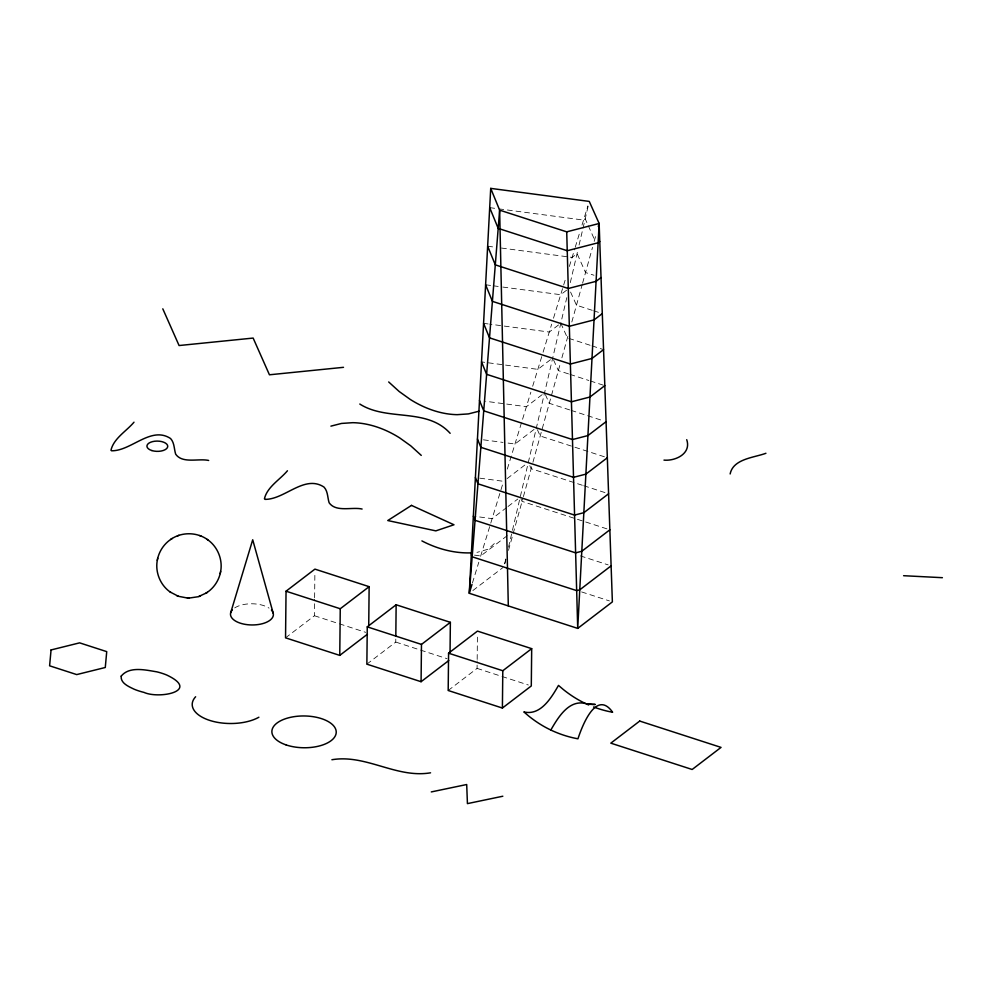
<?xml version="1.0" encoding="UTF-8"?>
<svg xmlns="http://www.w3.org/2000/svg" width="992" height="992" viewBox="0 0 992 992"><rect width="100%" height="100%" fill="white"/><g stroke="black" fill="none" stroke-linecap="round" stroke-linejoin="round"><path stroke-width="0.74" stroke-dasharray="4.96 3.72" d="M285.547 637.831L314.439 615.747L314.613 599.193M314.625 597.692L314.873 573.624M366.866 664.156L395.758 642.072L395.796 639.084M448.186 690.494L477.078 668.397L477.152 660.945M477.177 659.457L477.437 634.086M504.655 563.766L506.056 557.752M508.512 547.224L566.792 297.637M570.301 282.608L577.666 251.026M579.08 245.012L588.206 205.927M504.779 563.791L506.019 559.314M508.499 550.362L522.995 498.12M523.404 496.62L532.506 463.785M532.927 462.297L560.244 363.791M561.894 357.814L568.106 335.42M571.826 321.991L582.18 284.679M582.589 283.191L592.522 247.368M594.183 241.391L596.254 233.926M472.452 582.936L478.789 562.228M480.599 556.314L500.526 491.251M500.972 489.775L503.242 482.372M507.309 469.067L530.856 392.175M532.667 386.26L542.624 353.722M543.083 352.247L551.676 324.148M553.486 318.234L566.172 276.83M569.334 266.476L574.765 248.732M575.224 247.256L580.196 230.987M582.006 225.072L587.896 205.852M494.338 543.566L488.089 549.233L476.954 552.395M566.581 290.21L560.691 294.711L500.935 286.812M558.508 324.967L549.27 332.035L489.688 324.148M550.411 359.749L537.838 369.359L481.529 361.906M542.153 394.642L526.417 406.683L485.547 401.276M534.068 429.412L514.984 443.994L504.482 442.606M507.098 478.615L525.958 464.194M506.776 507.445L492.131 518.642L474.808 516.348M508.003 506.515L517.762 499.05M507.247 535.668L480.711 555.966L471.324 554.714M472.874 590.538L502.758 567.684M489.701 207.65L497.265 208.655M498.778 208.853L583.544 220.075L585.193 218.81L587.71 224.415M487.655 246.214L495.33 247.231M501.481 248.05L572.111 257.399L577.071 253.605L585.54 272.527L593.997 275.255M485.609 284.778L491.747 285.597M493.272 285.795L499.41 286.601M483.575 323.342L488.151 323.95M483.451 439.828L502.969 442.407M479.855 478.181L503.564 481.318M592.261 310.322L576.476 305.214L568.949 288.412M593.687 310.794L599.428 312.654M568.862 338.384L590.55 345.402M591.988 345.873L602.107 349.147M568.515 373.897L558.347 370.611L552.693 358M569.966 374.368L588.839 380.482M590.29 380.953L603.359 385.181M569.668 409.907L549.283 403.298L544.571 392.795M571.119 410.378L603.161 420.744M604.413 456.791L540.218 435.996L536.449 427.589M582.292 485.249L531.154 468.695L528.327 462.384M583.755 485.72L605.678 492.826M606.93 528.86L522.077 501.382L520.192 497.178M580.37 555.892L608.183 564.894M581.61 591.926L609.448 600.929M314.439 615.747L337.888 623.336M339.351 623.807L365.726 632.35M395.758 642.072L447.045 658.676M477.078 668.397L500.526 675.998M501.989 676.47L528.364 685.013M588.33 225.816L594.617 239.828M560.815 323.206L567.412 337.912M234.732 607.898A21.452 10.59 0.6 0 1 269.068 608.133"/><path stroke-width="1.49" d="M368.726 625.778L369.136 586.669L314.923 569.123L286.043 591.207L285.547 637.831L339.76 655.39L367.449 634.21M339.76 655.39L340.256 608.753L369.136 586.669M450.046 652.166L450.368 622.331L396.143 604.773L367.263 626.857L366.866 664.156L421.079 681.715L448.768 660.548M395.82 636.108L396.143 604.773M421.079 681.715L421.476 644.416L450.368 622.331M448.582 653.195L448.186 690.494L502.398 708.04L531.29 685.956L531.687 648.656L477.474 631.098L448.582 653.195L502.795 670.741L531.687 648.656M502.398 708.04L502.795 670.741M490.718 188.381L469.278 593.278L577.716 628.395L612.374 601.884L599.143 223.485L589.26 201.413L490.718 188.381L499.633 210.13L508.313 605.926M566.717 231.843L599.143 223.485L577.716 628.395L566.717 231.843L499.633 210.13L469.278 593.278L472.006 584.412M157.443 559.562C154.789 571.888 160.282 585.429 170.773 592.422M220.497 572.26C223.15 559.947 217.657 546.394 207.179 539.4M157.567 558.992C159.303 550.882 164.35 543.554 171.306 539.04M206.634 592.794C213.59 588.268 218.637 580.94 220.373 572.83M157.282 560.331L157.728 558.236M220.212 573.599L220.658 571.491M598.312 226.474L599.143 223.485M230.652 612.858L252.712 539.772L273.222 613.279M585.503 703.526A94.934 69.775 52.6 0 1 563.282 689.477L558.496 685.41C551.403 697.624 540.652 716.026 523.826 711.909L528.624 715.976A94.513 69.465 52.6 0 0 548.998 729.145L550.833 730.013C557.926 717.799 568.689 699.397 585.503 703.514A115.779 85.089 52.6 0 0 588.69 704.977M133.994 422.195C126.505 431.111 113.634 438.439 110.98 450.244L111.563 450.79C131.366 451.05 151.057 425.642 170.574 438.526C174.53 442.779 174.034 448.954 175.671 454.175C182.528 463.971 198.574 458.155 208.667 460.462M287.444 470.766C279.955 479.682 267.084 487.01 264.43 498.815L265 499.36C284.816 499.621 304.507 474.201 324.024 487.097C327.98 491.35 327.484 497.525 329.121 502.746C335.978 512.542 352.024 506.726 362.105 509.032M599.776 241.502L598.126 242.767L567.238 250.728L498.195 228.371L489.701 207.65M601.04 277.537L596.08 281.331L568.292 288.498L495.306 264.864L487.655 246.214M602.293 313.584L594.047 319.883L569.334 326.269L492.416 301.357L485.609 284.778M603.558 349.618L592.001 358.447L570.388 364.027L489.515 337.85L483.575 323.342M604.81 385.652L589.955 397.011L571.429 401.797L486.626 374.331L481.529 361.906M606.075 421.687L587.921 435.575L572.483 439.555L483.736 410.824L479.496 400.47M607.34 457.734L585.875 474.139L573.525 477.326L480.847 447.318L477.45 439.034M608.592 493.768L583.829 512.703L574.566 515.096L477.958 483.811L475.404 477.598M609.857 529.802L581.796 551.267L575.62 552.854L475.069 520.304L473.37 516.162M611.122 565.849L579.75 589.831L576.662 590.624L472.18 556.797L471.324 554.714M171.579 538.854C182.354 531.7 197.458 532.134 207.836 539.846M189.013 598.077L198.226 596.725L206.361 592.968M170.636 539.474L172.211 538.445M205.728 593.377L207.303 592.348M177.481 535.866L178.982 535.333M200.458 595.969L198.958 596.502M330.906 426.138L341.521 423.435L352.755 422.679A98.047 72.056 52.6 0 1 399.627 437.869L410.775 445.854L421.265 455.39M479.037 411.209L468.422 413.912L457.188 414.668A98.047 72.056 52.6 0 1 410.316 399.478L399.168 391.493L388.678 381.957M765.923 453.282C753.945 457.696 733.162 458.825 730.149 473.953M431.284 791.926L466.699 784.523L467.43 803.619L502.832 796.229M343.505 367.325L269.44 374.79L253.146 338.074L179.081 345.538L162.8 308.822M331.898 759.736C366.048 753.982 396.403 778.571 430.553 772.818M663.983 460.114C675.54 461.193 691.511 453.58 686.724 439.679M471.15 552.866C454.051 553.462 437.001 548.799 421.91 540.9M170.103 591.976L178.374 596.291L187.525 598.04M188.244 598.077L189.05 598.077M591.517 704.382L595.25 704.456L589.93 704.246M187.426 598.04L188.269 598.064M587.276 704.134L590.996 704.308L588.355 704.134M903.6 575.707L942.4 577.691M286.043 591.207L340.256 608.753M367.263 626.857L421.476 644.416M199.578 535.531L201.066 536.102M176.874 595.721L178.374 596.291M359.798 404.042C387.339 421.625 426.498 407.278 450.145 433.306M258.875 717.228A37.919 18.724 0.6 0 1 209.709 720.403A37.919 18.724 0.6 0 1 195.622 696.756M271.424 610.092A21.452 10.59 0.6 0 1 251.98 624.96A21.452 10.59 0.6 0 1 232.401 609.832M593.6 706.961A115.779 85.089 52.6 0 0 612.61 712.219C596.192 688.882 582.068 726.28 577.952 738.792A115.779 85.089 52.6 0 1 550.833 730.05M51.063 649.946L49.6 665.806L76.706 674.585L105.276 667.492L106.727 651.632L79.62 642.853L51.063 649.946M121.21 676.122C120.342 683.228 128.91 686.662 134.156 689.217A47.988 23.709 0.6 0 0 144.014 692.404C159.154 699.261 200.967 691.151 166.743 675.031A47.988 23.709 0.6 0 0 156.872 671.844C145.663 670.046 129.419 665.979 121.21 676.122M639.716 721.06L610.824 743.157L692.156 769.482L721.035 747.398L639.716 721.06M411.494 505.399L387.773 520.54L435.823 530.869L453.976 524.768L411.494 505.399M151.888 450.566A10.416 5.146 0.6 0 0 167.735 446.45A10.416 5.146 0.6 0 0 152.371 441.663A10.416 5.146 0.6 0 0 151.888 450.566M286.08 744.905A32.178 15.897 0.6 0 0 336.152 733.212A32.178 15.897 0.6 0 0 289.924 717.464A32.178 15.897 0.6 0 0 286.08 744.905"/></g></svg>
